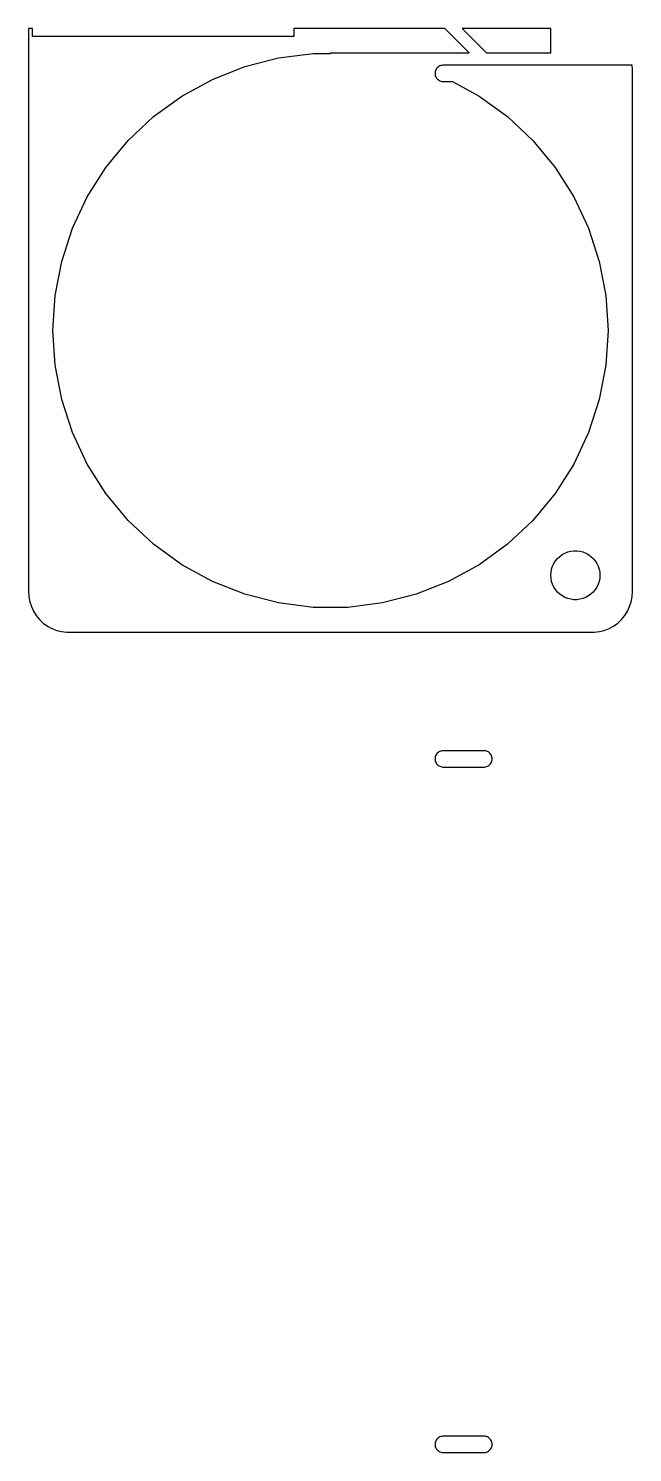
# Model space of a CAD drawing. Header units: metres. Extents: x -37 to 37, y 31 to 205.
import ezdxf

# ---------------------------------------------------------------- set-up
doc = ezdxf.new("R2010")
doc.units = ezdxf.units.M

msp = doc.modelspace()

# ---------------------------------------------------------------- linework, layer by layer
for p, q in [((-36.5, 205), (-37, 205)), ((-37, 205), (-37, 136)), ((-36.5, 204), (-36.5, 205)), ((14.0099, 204.99), (-4.5, 204.99)), ((-4.5, 204.99), (-4.5, 204)), ((17, 202), (14.0099, 204.99)), ((27, 204.99), (16.1312, 204.99)), ((16.1312, 204.99), (19.1213, 202)), ((27, 202), (27, 204.99)), ((-4.5, 204), (-36.5, 204)), ((-10.5066, 200.336), (-6.371, 201.398)), ((-6.371, 201.398), (-2.1349, 201.933)), ((-2.1349, 201.933), (0, 201.933)), ((0, 201.933), (0, 202)), ((0, 202), (17, 202)), ((19.1213, 202), (27, 202)), ((-14.4765, 198.764), (-10.5066, 200.336)), ((12.8189, 199.625), (12.811, 199.5)), ((12.811, 199.5), (12.8189, 199.375)), ((12.8424, 199.749), (12.8189, 199.625)), ((12.8189, 199.375), (12.8424, 199.251)), ((12.8812, 199.868), (12.8424, 199.749)), ((12.8424, 199.251), (12.8812, 199.132)), ((12.9347, 199.982), (12.8812, 199.868)), ((12.8812, 199.132), (12.9347, 199.018)), ((13.002, 200.088), (12.9347, 199.982)), ((12.9347, 199.018), (13.002, 198.912)), ((13.082, 200.185), (13.002, 200.088)), ((13.1736, 200.271), (13.082, 200.185)), ((13.2752, 200.344), (13.1736, 200.271)), ((13.3852, 200.405), (13.2752, 200.344)), ((13.502, 200.451), (13.3852, 200.405)), ((13.6236, 200.482), (13.502, 200.451)), ((13.7482, 200.498), (13.6236, 200.482)), ((14.561, 200.498), (13.7482, 200.498)), ((18.5, 200.5), (14.561, 200.5)), ((14.561, 200.5), (14.561, 200.498)), ((18.502, 200.498), (18.5, 200.5)), ((18.6046, 200.498), (18.502, 200.498)), ((18.6066, 200.5), (18.6046, 200.498)), ((36.9685, 200.5), (18.6066, 200.5)), ((37, 200), (36.9685, 200.5)), ((37, 136), (37, 200)), ((-18.2181, 196.707), (-14.4765, 198.764)), ((13.002, 198.912), (13.082, 198.815)), ((13.082, 198.815), (13.1736, 198.729)), ((13.1736, 198.729), (13.2752, 198.656)), ((13.2752, 198.656), (13.3852, 198.595)), ((13.3852, 198.595), (13.502, 198.549)), ((13.502, 198.549), (13.6236, 198.518)), ((13.6236, 198.518), (13.7482, 198.502)), ((13.7482, 198.502), (14.9533, 198.502)), ((14.9533, 198.502), (18.2181, 196.707)), ((-21.6724, 194.197), (-18.2181, 196.707)), ((18.2181, 196.707), (21.6724, 194.197)), ((-24.7849, 191.275), (-21.6724, 194.197)), ((21.6724, 194.197), (24.7849, 191.275)), ((-27.5066, 187.985), (-24.7849, 191.275)), ((24.7849, 191.275), (27.5066, 187.985)), ((-29.7944, 184.38), (-27.5066, 187.985)), ((27.5066, 187.985), (29.7944, 184.38)), ((-31.6124, 180.516), (-29.7944, 184.38)), ((29.7944, 184.38), (31.6124, 180.516)), ((-32.9318, 176.455), (-31.6124, 180.516)), ((31.6124, 180.516), (32.9318, 176.455)), ((-33.7319, 172.261), (-32.9318, 176.455)), ((32.9318, 176.455), (33.7319, 172.261)), ((-34, 168), (-33.7319, 172.261)), ((33.7319, 172.261), (34, 168)), ((-33.7319, 163.739), (-34, 168)), ((34, 168), (33.7319, 163.739)), ((-32.9318, 159.545), (-33.7319, 163.739)), ((33.7319, 163.739), (32.9318, 159.545)), ((-31.6124, 155.484), (-32.9318, 159.545)), ((32.9318, 159.545), (31.6124, 155.484)), ((-29.7944, 151.62), (-31.6124, 155.484)), ((31.6124, 155.484), (29.7944, 151.62)), ((-27.5066, 148.015), (-29.7944, 151.62)), ((29.7944, 151.62), (27.5066, 148.015)), ((-24.7849, 144.725), (-27.5066, 148.015)), ((27.5066, 148.015), (24.7849, 144.725)), ((-21.6724, 141.803), (-24.7849, 144.725)), ((24.7849, 144.725), (21.6724, 141.803)), ((-18.2181, 139.293), (-21.6724, 141.803)), ((21.6724, 141.803), (18.2181, 139.293)), ((27.3711, 139.445), (27.5729, 139.763)), ((27.5729, 139.763), (27.8131, 140.054)), ((27.8131, 140.054), (28.0877, 140.312)), ((28.0877, 140.312), (28.3925, 140.533)), ((28.3925, 140.533), (28.7227, 140.714)), ((28.7227, 140.714), (29.0729, 140.853)), ((29.0729, 140.853), (29.4379, 140.947)), ((29.4379, 140.947), (29.8116, 140.994)), ((29.8116, 140.994), (30.1884, 140.994)), ((30.1884, 140.994), (30.5621, 140.947)), ((30.5621, 140.947), (30.927, 140.853)), ((30.927, 140.853), (31.2773, 140.714)), ((31.2773, 140.714), (31.6075, 140.533)), ((31.6075, 140.533), (31.9123, 140.312)), ((31.9123, 140.312), (32.1869, 140.054)), ((32.1869, 140.054), (32.427, 139.763)), ((32.427, 139.763), (32.6289, 139.445)), ((-14.4765, 137.236), (-18.2181, 139.293)), ((18.2181, 139.293), (14.4765, 137.236)), ((27, 138), (27.0237, 138.376)), ((27.0237, 137.624), (27, 138)), ((27.0237, 138.376), (27.0942, 138.746)), ((27.0942, 138.746), (27.2107, 139.104)), ((27.2107, 139.104), (27.3711, 139.445)), ((32.6289, 139.445), (32.7893, 139.104)), ((32.7893, 139.104), (32.9057, 138.746)), ((32.9057, 138.746), (32.9763, 138.376)), ((32.9763, 138.376), (33, 138)), ((33, 138), (32.9763, 137.624)), ((-10.5066, 135.664), (-14.4765, 137.236)), ((14.4765, 137.236), (10.5066, 135.664)), ((27.0942, 137.254), (27.0237, 137.624)), ((27.2107, 136.896), (27.0942, 137.254)), ((27.3711, 136.555), (27.2107, 136.896)), ((27.5729, 136.237), (27.3711, 136.555)), ((27.8131, 135.946), (27.5729, 136.237)), ((32.427, 136.237), (32.1869, 135.946)), ((32.6289, 136.555), (32.427, 136.237)), ((32.7893, 136.896), (32.6289, 136.555)), ((32.9057, 137.254), (32.7893, 136.896)), ((32.9763, 137.624), (32.9057, 137.254)), ((-37, 136), (-36.9606, 135.373)), ((-36.9606, 135.373), (-36.8429, 134.757)), ((-36.8429, 134.757), (-36.6489, 134.159)), ((-6.371, 134.602), (-10.5066, 135.664)), ((-2.1349, 134.067), (-6.371, 134.602)), ((6.371, 134.602), (2.1349, 134.067)), ((10.5066, 135.664), (6.371, 134.602)), ((28.0877, 135.688), (27.8131, 135.946)), ((28.3925, 135.467), (28.0877, 135.688)), ((28.7227, 135.286), (28.3925, 135.467)), ((29.0729, 135.147), (28.7227, 135.286)), ((29.4379, 135.053), (29.0729, 135.147)), ((29.8116, 135.006), (29.4379, 135.053)), ((30.1884, 135.006), (29.8116, 135.006)), ((30.5621, 135.053), (30.1884, 135.006)), ((30.927, 135.147), (30.5621, 135.053)), ((31.2773, 135.286), (30.927, 135.147)), ((31.6075, 135.467), (31.2773, 135.286)), ((31.9123, 135.688), (31.6075, 135.467)), ((32.1869, 135.946), (31.9123, 135.688)), ((36.6489, 134.159), (36.8429, 134.757)), ((36.8429, 134.757), (36.9606, 135.373)), ((36.9606, 135.373), (37, 136)), ((-36.6489, 134.159), (-36.3815, 133.591)), ((-36.3815, 133.591), (-36.0451, 133.061)), ((-36.0451, 133.061), (-35.6448, 132.577)), ((2.1349, 134.067), (-2.1349, 134.067)), ((35.6448, 132.577), (36.0451, 133.061)), ((36.0451, 133.061), (36.3815, 133.591)), ((36.3815, 133.591), (36.6489, 134.159)), ((-35.6448, 132.577), (-35.1871, 132.147)), ((-35.1871, 132.147), (-34.6791, 131.778)), ((-34.6791, 131.778), (-34.1289, 131.476)), ((-34.1289, 131.476), (-33.5451, 131.245)), ((-33.5451, 131.245), (-32.9369, 131.089)), ((-32.9369, 131.089), (-32.3139, 131.01)), ((-32.3139, 131.01), (32.3139, 131.01)), ((32.3139, 131.01), (32.9369, 131.089)), ((32.9369, 131.089), (33.5451, 131.245)), ((33.5451, 131.245), (34.1289, 131.476)), ((34.1289, 131.476), (34.6791, 131.778)), ((34.6791, 131.778), (35.1871, 132.147)), ((35.1871, 132.147), (35.6448, 132.577)), ((12.8189, 115.625), (12.811, 115.5)), ((12.811, 115.5), (12.8189, 115.375)), ((12.8424, 115.749), (12.8189, 115.625)), ((12.8189, 115.375), (12.8424, 115.251)), ((12.8812, 115.868), (12.8424, 115.749)), ((12.8424, 115.251), (12.8812, 115.132)), ((12.9347, 115.982), (12.8812, 115.868)), ((13.002, 116.088), (12.9347, 115.982)), ((13.082, 116.185), (13.002, 116.088)), ((13.1736, 116.271), (13.082, 116.185)), ((13.2752, 116.344), (13.1736, 116.271)), ((13.3852, 116.405), (13.2752, 116.344)), ((13.502, 116.451), (13.3852, 116.405)), ((13.6236, 116.482), (13.502, 116.451)), ((13.7482, 116.498), (13.6236, 116.482)), ((18.8738, 116.498), (13.7482, 116.498)), ((18.9984, 116.482), (18.8738, 116.498)), ((19.12, 116.451), (18.9984, 116.482)), ((19.2368, 116.405), (19.12, 116.451)), ((19.3468, 116.344), (19.2368, 116.405)), ((19.4484, 116.271), (19.3468, 116.344)), ((19.54, 116.185), (19.4484, 116.271)), ((19.62, 116.088), (19.54, 116.185)), ((19.6873, 115.982), (19.62, 116.088)), ((19.7408, 115.868), (19.6873, 115.982)), ((19.7796, 115.749), (19.7408, 115.868)), ((19.7408, 115.132), (19.7796, 115.251)), ((19.8031, 115.625), (19.7796, 115.749)), ((19.7796, 115.251), (19.8031, 115.375)), ((19.811, 115.5), (19.8031, 115.625)), ((19.8031, 115.375), (19.811, 115.5)), ((12.8812, 115.132), (12.9347, 115.018)), ((12.9347, 115.018), (13.002, 114.912)), ((13.002, 114.912), (13.082, 114.815)), ((13.082, 114.815), (13.1736, 114.729)), ((13.1736, 114.729), (13.2752, 114.656)), ((13.2752, 114.656), (13.3852, 114.595)), ((13.3852, 114.595), (13.502, 114.549)), ((13.502, 114.549), (13.6236, 114.518)), ((13.6236, 114.518), (13.7482, 114.502)), ((13.7482, 114.502), (18.8738, 114.502)), ((18.8738, 114.502), (18.9984, 114.518)), ((18.9984, 114.518), (19.12, 114.549)), ((19.12, 114.549), (19.2368, 114.595)), ((19.2368, 114.595), (19.3468, 114.656)), ((19.3468, 114.656), (19.4484, 114.729)), ((19.4484, 114.729), (19.54, 114.815)), ((19.54, 114.815), (19.62, 114.912)), ((19.62, 114.912), (19.6873, 115.018)), ((19.6873, 115.018), (19.7408, 115.132)), ((12.8189, 31.6253), (12.811, 31.5)), ((12.811, 31.5), (12.8189, 31.3747)), ((12.8424, 31.7487), (12.8189, 31.6253)), ((12.8812, 31.8681), (12.8424, 31.7487)), ((12.9347, 31.9818), (12.8812, 31.8681)), ((13.002, 32.0878), (12.9347, 31.9818)), ((13.082, 32.1845), (13.002, 32.0878)), ((13.1736, 32.2705), (13.082, 32.1845)), ((13.2752, 32.3443), (13.1736, 32.2705)), ((13.3852, 32.4048), (13.2752, 32.3443)), ((13.502, 32.451), (13.3852, 32.4048)), ((13.6236, 32.4823), (13.502, 32.451)), ((13.7482, 32.498), (13.6236, 32.4823)), ((18.8738, 32.498), (13.7482, 32.498)), ((18.9984, 32.4823), (18.8738, 32.498)), ((19.12, 32.451), (18.9984, 32.4823)), ((19.2368, 32.4048), (19.12, 32.451)), ((19.3468, 32.3443), (19.2368, 32.4048)), ((19.4484, 32.2705), (19.3468, 32.3443)), ((19.54, 32.1845), (19.4484, 32.2705)), ((19.62, 32.0878), (19.54, 32.1845)), ((19.6873, 31.9818), (19.62, 32.0878)), ((19.7408, 31.8681), (19.6873, 31.9818)), ((19.7796, 31.7487), (19.7408, 31.8681)), ((19.8031, 31.6253), (19.7796, 31.7487)), ((19.811, 31.5), (19.8031, 31.6253)), ((19.8031, 31.3747), (19.811, 31.5)), ((12.8189, 31.3747), (12.8424, 31.2513)), ((12.8424, 31.2513), (12.8812, 31.1319)), ((12.8812, 31.1319), (12.9347, 31.0182)), ((12.9347, 31.0182), (13.002, 30.9122)), ((13.002, 30.9122), (13.082, 30.8154)), ((13.082, 30.8154), (13.1736, 30.7295)), ((13.1736, 30.7295), (13.2752, 30.6557)), ((13.2752, 30.6557), (13.3852, 30.5952)), ((13.3852, 30.5952), (13.502, 30.5489)), ((13.502, 30.5489), (13.6236, 30.5177)), ((13.6236, 30.5177), (13.7482, 30.502)), ((13.7482, 30.502), (18.8738, 30.502)), ((18.8738, 30.502), (18.9984, 30.5177)), ((18.9984, 30.5177), (19.12, 30.5489)), ((19.12, 30.5489), (19.2368, 30.5952)), ((19.2368, 30.5952), (19.3468, 30.6557)), ((19.3468, 30.6557), (19.4484, 30.7295)), ((19.4484, 30.7295), (19.54, 30.8154)), ((19.54, 30.8154), (19.62, 30.9122)), ((19.62, 30.9122), (19.6873, 31.0182)), ((19.6873, 31.0182), (19.7408, 31.1319)), ((19.7408, 31.1319), (19.7796, 31.2513)), ((19.7796, 31.2513), (19.8031, 31.3747))]:
    msp.add_line(p, q)

doc.saveas('drawing.dxf')
